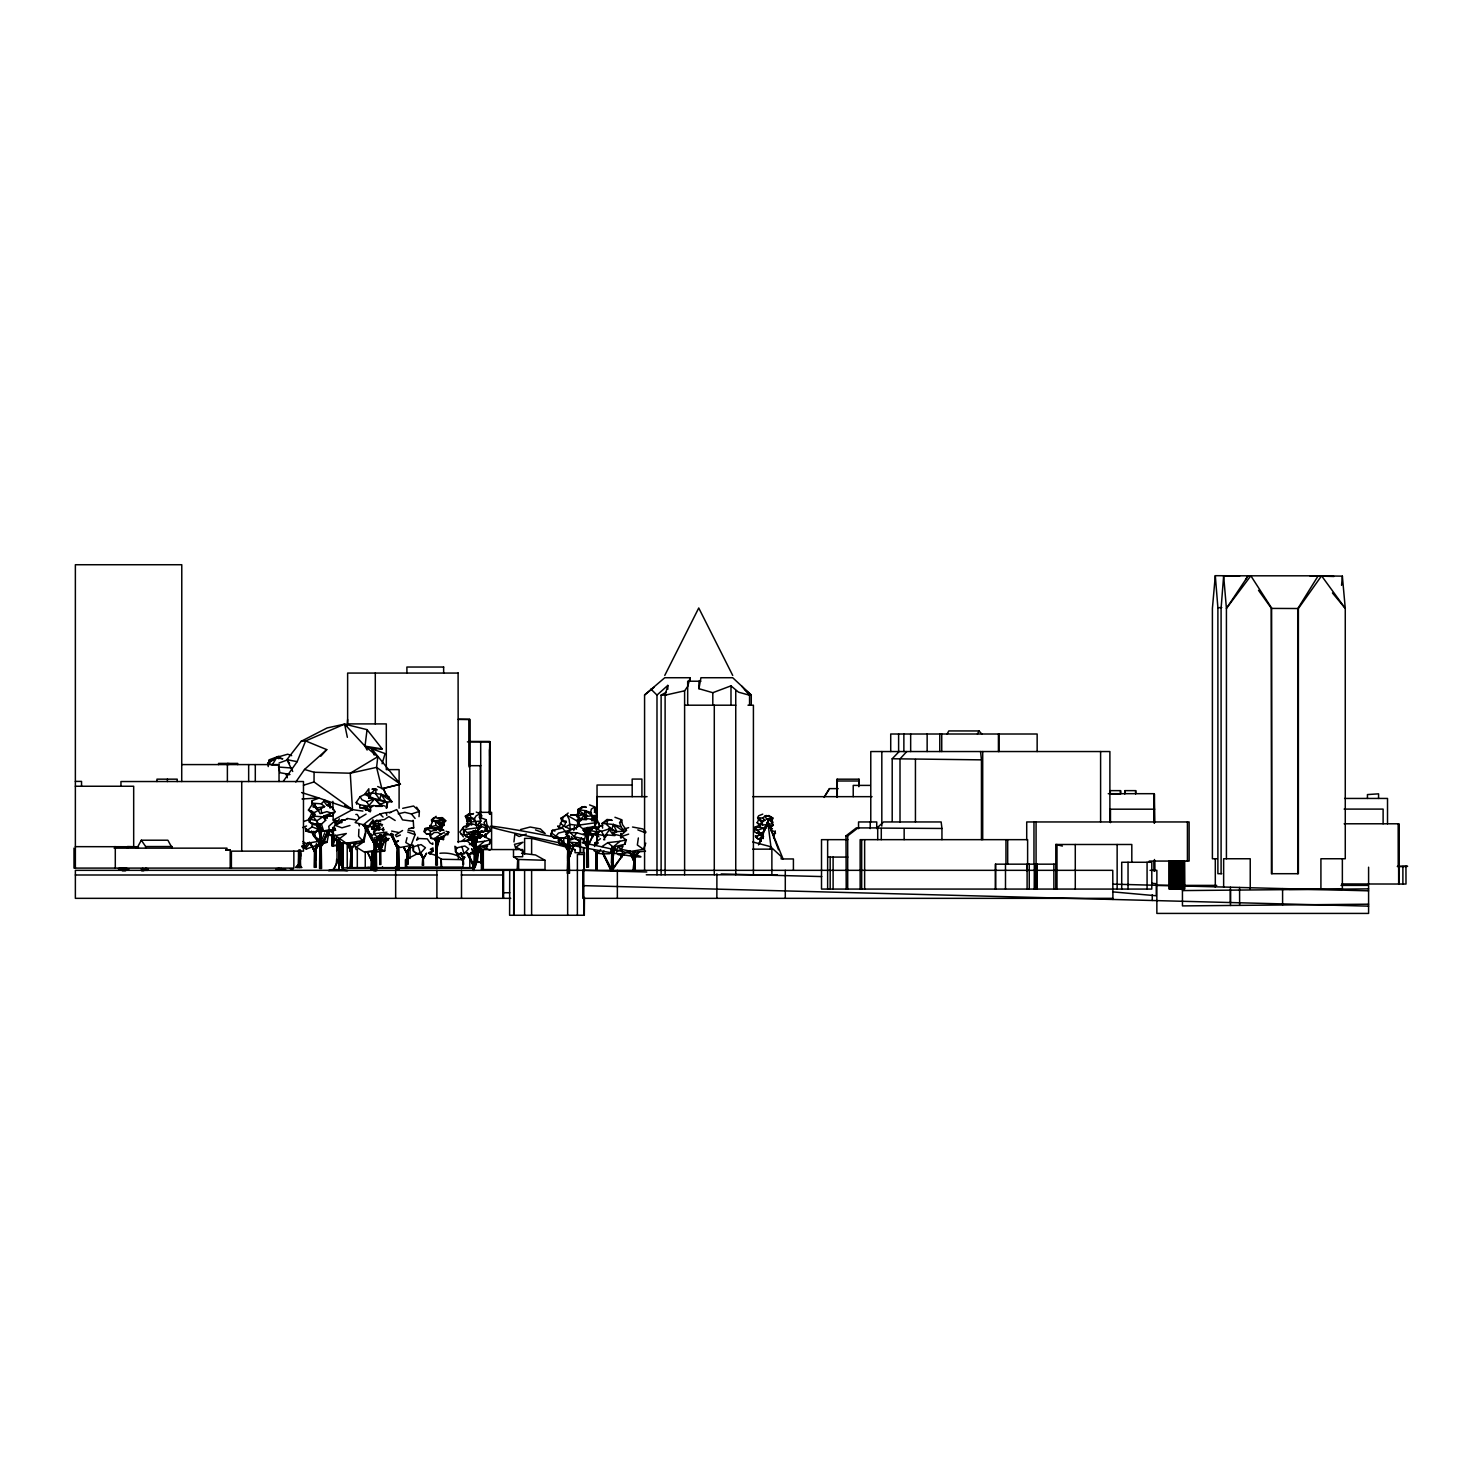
<?xml version="1.0" encoding="UTF-8"?>
<svg xmlns="http://www.w3.org/2000/svg" width="1480" height="1480" viewBox="0 0 1480 1480"><rect width="100%" height="100%" fill="white"/><g stroke="black" fill="none" stroke-linecap="round" stroke-linejoin="round"><path stroke-width="1.5" d="M1124.8 793.632L1124.8 790.635L1135.659 790.635L1135.659 793.798M1135.641 793.632L1135.659 790.635M298.849 850.723L298.775 857.641L300.014 857.66L300.033 851.296M482.221 836.274L482.221 835.035L473.156 834.184L472.305 836.145L473.711 838.068L479.039 835.331L480.408 837.125L479.983 838.18L476.615 837.846L472.305 836.145L474.266 832.63L476.838 831.963L482.221 836.274L479.983 838.18M362.878 811.077L352.499 809.634L314.038 781.958L314.075 772.264L304.529 769.471L295.815 781.995M314.759 867.317L315.739 848.447L316.257 867.317L314.149 867.317L314.482 851.611L316.128 848.503M371.832 851.981L370.721 870.24M391.645 833.425L397.787 846.726L397.565 870.332M434.972 838.42L436.489 842.86L436.563 850.667L437.007 842.749L435.083 838.309L436.341 839.937L444.037 836.311L443.242 839.845L441.539 838.106M436.36 864.986L436.452 839.29M634.125 855.57L634.125 851.981M339.29 864.505L339.438 840.418M406.834 864.376L407.574 850.963L407.944 864.376L406.5 864.376L407.796 849.871M474.562 865.8L474.784 836.866M568.116 860.417L568.283 835.645L567.247 873.219L569.541 873.219L568.709 835.645M298.96 850.334L298.553 864.468L295.593 867.502L301.939 867.502M300.532 851.148C302.124 859.288 297.369 859.806 299.145 851.315M300.07 859.085L300.144 850.815L299.127 864.487L300.903 867.502M319.865 868.427L320.328 828.338M476.541 860.953L476.69 846.615M611.962 871.202L612.128 852.758M612.147 850.704L612.184 846.615M380.749 850.463L380.49 834.591L380.915 864.45L379.731 864.45L379.879 856.421M586.931 867.188L587.412 827.505L586.857 867.188L588.485 867.188L587.912 827.505L588.245 847.966M757.612 817.645L758.87 820.29L761.423 821.123L762.348 825.119L762.385 821.881L764.994 820.124L762.644 818.088L757.612 817.645L758.685 815.758L762.755 814.13M379.731 864.45L380.175 834.591L379.824 856.421M422.929 857.16L422.263 865.245L423.613 865.245L423.243 857.641L420.968 852.961M380.453 838.605L380.971 834.516M383.246 830.761L383.283 827.838M470.954 823.565L470.252 820.327L470.954 823.565L479.335 825.84L477.948 831.168M298.516 850.316L298.442 864.561L296.463 867.058L297.776 867.502M300.44 850.205L300.532 867.114L296.463 867.058M371.388 860.916L367.503 852.332M629.814 852.332L633.699 860.916L630.295 852.055M1026.991 870.962L1027.102 864.172L1027.102 889.073M320.143 828.412L319.532 868.427L321.586 868.427L320.957 828.412M373.756 833.869L376.697 836.404L385.429 834.794L385.466 832.204L373.756 833.869L371.795 836.182L371.85 840.067L374.089 840.418L379.99 840.307L382.45 835.867L388.981 834.424M594.683 826.432L594.738 822.862L596.625 822.64L594.683 826.432L582.676 828.634L578.643 825.155L575.923 828.319M1120.545 790.635L1120.489 793.909L1110.277 793.909L1110.352 790.635L1120.545 790.635L1120.601 793.909M474.58 836.866L474.081 865.8L475.82 865.8L475.321 836.866L475.339 865.8M476.19 860.953L476.394 850.704M611.536 869.167L611.721 851.407M299.089 850.463L298.904 859.399L299.312 850.334M339.197 840.418L338.772 864.505L340.308 864.505L339.956 844.414M436.156 839.29L435.694 864.986L437.377 864.986L436.914 839.29M349.928 867.484L351.463 848.262L352.259 867.484M356.144 849.594L354.534 844.34L363.026 842.231L356.199 847.06L364.321 852.091L381.193 849.335L384.763 850.889L386.317 837.292M475.154 842.065L476.264 837.643L475.154 842.176L471.898 831.945L472.361 833.481M516.076 849.594L514.485 844.34L522.958 842.231L516.132 847.06L524.271 852.091M422.67 865.245L422.67 857.179M268.213 766.566L268.305 762.959L276.742 757.501L282.588 758.778L276.742 757.501L272.264 764.864L267.584 763.255L277.149 757.242L287.693 754.208L291.671 755.651M309.468 842.12L314.722 852.129L310.837 843.471M396.566 870.332L397.177 848.022L390.887 833.813L398.582 848.022L398.897 870.332L398.564 848.022L390.887 833.813M118.678 868.649L123.562 868.038L122.451 868.649M396.437 870.332L397.787 846.726L391.368 833.425M464.757 857.272L463.518 859.214L464.387 856.994M120.842 869.001L123.931 868.501L121.304 869.001M347.911 870.61L328.523 870.61L333.666 869.223L337.052 863.099L336.922 841.658M475.765 848.355L476.93 861.101L479.502 847.855M633.015 870.24L634.568 857.124L635.327 870.24M436.563 850.667L436.73 842.693L435.213 838.309M436.138 850.538L436.711 846.56M462.833 864.32L463.092 857.124L463.684 864.32M358.918 829.281L358.604 836.255L363.839 842.101L359.27 842.62M571.336 836.57L572.834 838.531L553.964 837.976L550.875 834.812L552.373 830.336L562.733 828.097L569.337 837.365M413.642 846.653L413.401 851.111L417.508 854.274L420.394 853.276L425.445 847.726L421.042 844.581L413.642 846.653L412.735 844.877L413.401 851.111L417.508 854.274M594.609 846.468L594.793 843.138L600.473 838.66M476.283 812.095L480.075 813.778L479.335 817.108L480.76 821.048L471.214 821.937L466.737 819.532L466.903 816.312L473.545 813.501M594.368 812.372L595.589 809.153L594.701 806.859L589.558 804.898M485.699 834.054L485.496 837.458L485.607 833.924M621.212 834.054L621.008 837.458L621.101 833.924M376.512 852.166L371.961 858.844L372.257 851.962M337.865 841.269L339.586 843.637L339.531 851.055L339.124 843.748L337.551 841.38L339.364 843.6L339.493 847.226L340.548 847.245L340.678 842.916M336.423 863.599L333.666 869.223L338.754 869.685L341.011 851.333L340.308 842.213M419.007 816.646L419.377 811.41L416.639 807.192M466.737 823.713L472.028 824.712L468.901 824.231L468.772 825.822L465.904 827.524M859.121 785.51L858.992 779.183L837.144 779.183L837.014 788.618M858.992 779.183L858.844 786.713M336.33 863.432L336.644 859.418M340.548 847.245L339.382 846.912L339.716 842.564M1320.918 889.351L1320.918 858.752L1345.264 858.752L1345.264 608.41L1321.566 575.812L1223.645 575.812L1221.092 608.336L1221.092 873.7M321.419 831.52L320.476 837.736L317.201 825.859M318.293 798.404L312.243 800.606L312.354 803.196L321.234 803.807L324.768 800.255L330.429 803.899L330.096 808.099L329.892 803.714L324.675 800.588M485.144 837.292L485.44 833.924L485.033 837.125M620.657 837.292L620.934 833.924L620.527 837.125M408.166 849.853L407.592 864.376M1341.564 585.34L1342.36 576.146L1318.18 575.812L1297.738 608.706L1297.738 873.7M338.606 847.466L337.551 846.893L338.143 840.363L339.549 844.414M1236.688 575.739L1239.833 575.812L1215.302 575.683L1212.398 608.41L1212.398 858.752L1216.801 858.752M312.243 800.606L311.855 804.935L308.432 810.078L313.464 814.888L315.129 814.721L309.246 818.348L310.3 822.602L313.668 823.38M316.368 846.875L315.536 860.583M469.401 844.618L472.342 842.638L477.615 847.004L489.473 844.229L489.917 839.493L480.482 834.702M601.953 846.597L607.855 842.638L613.109 847.004L624.967 844.229L625.411 839.493L620.768 835.645L626.502 830.28L622.433 824.563L621.637 819.735L614.94 817.274M767.306 825.97L767.769 821.437L783.068 858.955M316.572 843.489L314.889 849.243M635.16 857.216L634.384 870.24M352.074 848.373L351.204 867.484M371.961 858.844L372.017 851.87M513.949 841.935L514.818 834.221L519.11 836.496L526.325 834.128M301.125 741.332L305.639 740.943L344.6 724.109L367.059 729.659L365.005 746.179L377.807 756.687L376.586 767.362L381.858 788.692L400.414 784.197L371.647 748.695L365.005 746.179L344.6 724.109L327.099 727.957L301.125 741.332L286.88 759.684L292.726 771.45M351.463 848.262L350.945 862.914M373.034 870.24L372.516 857.16L371.665 870.24M634.92 857.179L633.958 870.24M474.951 833.499L475.339 830.298M475.247 833.573L475.616 830.391M475.339 833.499L475.727 830.298M333.87 841.251L333.278 845.727L333.24 834.387L333.037 845.727L338.901 844.414M387.057 806.489L387.557 802.808M761.146 838.216L760.812 840.566L761.164 838.254M567.765 843.878L570.448 842.305L576.534 842.693L579.92 845.487L574.074 844.969L569.467 846.32L567.765 843.878L568.191 840.899L574.666 838.383L580.216 841.213L579.068 846.19M638.361 837.957L637.344 845.006L643.486 849.335L645.779 843.138M386.558 808.135L387.371 802.697L386.521 808.135M439.486 839.197L436.841 848.817M332.131 834.646L332.186 845.727L333.574 836.829M380.73 840.566L380.434 844.599L378.806 838.42M381.174 840.566L380.434 844.599L378.547 837.199M588.226 834.369C586.654 848.651 589.336 831.131 583.453 829.873M585.229 829.725L587.819 839.9L588.837 834.369M333.777 839.123L332.723 845.727L332.667 834.387M379.139 838.309L380.212 844.599L380.841 840.437M587.819 839.9L588.393 834.184M585.081 818.218L586.913 816.312L579.254 810.67L582.473 806.693L586.099 807.377L582.473 806.693L577.755 809.634L585.266 810.652L592.574 816.183L590.76 812.483L591.279 809.209L594.701 806.859L594.535 810.707L597.069 815.277L592.981 819.568L585.081 818.218L583.231 814.444L586.913 816.312L597.069 815.277L593.332 817.534L592.981 819.568L596.625 822.64M403.855 848.022L406.871 853.572L404.225 847.799M386.262 807.951L387.187 802.586M477.374 837.347L474.58 847.966M474.673 850.001L471.843 836.366L472.49 838.605C469.789 841.954 478.04 856.217 473.471 845.654M574.388 826.247L573.796 830.595M351.167 849.983L355.422 843.36M439.375 839.105L436.193 848.817M477.504 837.458L475.043 848.114M749.565 705.202L749.565 695.23L738.538 692.178L730.99 685.851L712.805 692.696L698.949 688.718L700.928 677.729L732.711 677.729L751.266 695.027L751.266 705.202M588.207 827.783L587.505 831.594L586.802 827.968M377.678 786.546L383.875 789.192L384.745 792.355L391.904 801.79L385.947 801.975L379.75 799.477L368.964 798.201L368.835 788.766L364.617 794.446L360.158 796.647L356.236 802.456L356.736 804.251M324.749 843.101L327.025 842.342L328.8 833.296M333.592 841.213L332.704 845.727L333.759 841.436M350.927 849.594L354.978 843.063M583.157 834.073L587.394 833.055M406.871 853.572L406.963 852.517M363.839 842.101L365.764 832.889M665.112 874.791L665.112 695.193L667.795 685.407L656.99 695.101L656.99 874.791M332.131 845.727L333.592 839.068M573.926 845.265L568.579 859.01L573.833 845.395M276.889 869.001L282.846 869.001L275.798 869.001M315.61 831.446L314.463 836.588L321.456 840.807L327.025 842.342M313.057 834.498L313.797 831.298L312.891 834.443M320.993 830.058L320.642 837.736L321.715 830.058M321.308 829.855C319.292 853.331 322.548 828.115 317.96 825.859M475.691 824.601L480.741 827.376L464.072 829.559L463.444 832.278L465.867 836.903L475.82 837.18M478.003 847.318C476.005 874.273 474.932 863.895 478.651 847.855M612.572 846.615L612.627 850.704L613.497 847.318M407.019 837.68L405.835 842.546L410.959 845.543L415.085 834.628L413.993 831.409L407.888 830.095M471.51 832.112L474.747 842.268L475.894 837.347M477.837 847.226L476.597 850.778L477.466 847.115L484.478 841.288L490.861 839.771L489.473 844.229M612.258 850.704L612.961 847.115L619.99 841.288L626.373 839.771L624.967 844.229M612.498 850.704L613.349 847.226M423.169 859.473L426.629 853.128L422.947 858.955M383.857 835.238L384.338 833.296M314.722 852.129L314.851 850.63M268.269 763.939L269.341 759.758L278.869 756.206M335.109 811.632L331.964 815.998L324.268 815.887L317.016 820.679L310.578 819.384L309.32 822.029L313.094 824.12L321.438 824.12L325.656 820.309L324.268 815.887L335.109 811.632L331.613 806.804L326.636 804.972L323.787 801.161M560.18 827.431L557.701 825.97L558.848 827.69L561.142 827.912L564.601 825.452L566.192 821.234L562.881 820.623L562.715 817.7L568.191 813.001M389.148 796.795L381.118 794.316L379.75 799.477L375.994 794.335L375.698 788.951L371.961 789.173L375.513 789.654M327.006 818.107L327.913 814.87L326.969 817.977M431.55 826.876L429.829 825.489L431.92 826.543L431.993 828.301L437.581 828.707L440.115 831.02L441.965 827.727L430.717 831.52L429.607 834.165L430.828 838.309L441.132 839.16L448.792 832.13L446.072 831.279M620.841 822.602L621.637 819.735L619.51 822.677L621.156 826.765L623.783 831.39L626.502 830.28M644.577 870.185L644.577 694.971L664.76 677.729L690.106 677.729L687.682 686.461L684.611 690.809L684.611 874.791M327.764 816.294L328.171 814.907L325.637 817.626M603.933 837.18L610.389 828.596L601.343 831.353L597.976 829.522L599.289 826.635L602.878 825.285M382.099 763.754L385.096 753.579L371.647 748.695L374.236 755.041M336.608 850.649L338.365 844.803M470.769 817.053L469.789 820.346L465.349 816.165L469.253 813.63L472.694 814.222L469.253 813.63L465.756 817.053L474.433 818.625L475.616 821.807L470.769 817.053L471.214 821.937M327.432 832.981L326.229 836.663L328.375 832.87M430.125 826.728L432.419 821.974L431.476 820.049L436.175 816.294M479.058 847.541L477.078 853.942L476.93 861.101L476.375 850.279M614.552 847.541C609.205 875.438 612.923 858.733 611.24 848.743M609.298 827.857L608.89 829.152L610.223 829.485M614.145 847.855C611.259 863.654 610.944 868.353 615.014 847.855M299.367 867.502L299.7 850.352M762.385 821.881L759.61 824.527L757.168 822.677L759.037 818.921M339.235 849.354L342.49 842.952M477.152 854.404L479.113 848.188M612.665 854.404L614.607 848.188M336.793 840.178L333.814 839.493L333.536 833.129L328.819 830.391L327.894 833.37L331.964 835.608M375.846 830.706L371.85 828.948L372.239 827.709M339.808 849.354L342.398 843.027M371.85 840.067L370.037 836.108L370.721 833.98M437.581 828.707L432.715 828.449L431.92 826.543L435.971 825.489L440.207 827.764L441.077 825.082L433.733 820.864L433.418 818.2L435.546 817.571L445.757 820.79L443.242 823.768L444.167 825.211L442.076 826.691L441.04 823.75L438.709 823.361L440.744 828.745L443.871 830.298L431.993 828.301M326.988 832.759L320.383 847.652L324.194 842.379L327.321 832.778M334.739 828.782L333.24 828.634L335.257 824.175L334.591 822.362L336.293 820.641L341.954 821.64M602.619 828.097L602.082 823.417L613.368 824.471L623.783 831.39L616.827 831.575L611.795 829.263L613.368 824.471L621.156 826.765M438.69 838.161L436.286 843.471L439.135 838.457M382.562 824.656L378.584 823.324L377.659 826.099L379.768 827.45L378.436 828.818L377.086 826.099L378.584 825.711L373.441 832.167L374.903 832.223M437.988 839.327L438.95 838.309L436.507 843.563L435.083 839.327L436.286 843.655L435.361 839.179M550.875 834.812L552.373 830.336L554.963 831.038M558.848 827.69L561.808 821.012L560.883 818.292L566.377 814.814M590.76 812.483L585.266 810.652L583.99 814.463L578.365 813.538L577.755 809.634L584.73 806.545L586.191 807.359M397.787 846.726L397.177 848.022M568.764 851.537L570.744 845.635M380.064 849.409L384.689 840.363L380.601 849.409M587.301 846.505L593.665 834.073L587.893 846.671M327.117 832.963L320.383 847.652M567.932 858.826L573.666 845.265L568.801 858.826M437.581 839.641L438.321 837.514M456.894 847.837L455.526 851.796L457.172 854.145L460.058 854.608L464.017 853.72L468.716 848.798L464.887 846.005L456.894 847.837L454.897 846.283L455.526 851.796L460.058 854.608M593.998 850.667L598.031 853.312L602.934 853.904L603.97 850.945M348.244 843.415L350.668 852.036L348.466 843.785M774.466 833.407L773.615 837.828L775.298 830.928M384.264 841.066L381.193 849.335L375.05 845.006M448.792 832.13L447.774 834.85L444.832 833.924M759.314 843.674L767.769 821.437L778.517 849.742M633.699 860.916L633.829 859.399M758.463 844.913L767.769 821.437L771.154 848.651M321.234 803.807L324.638 806.582L314.389 812.613L312.483 817.09L309.154 818.903L309.32 822.029M300.014 864.394L300.532 867.114L299.996 859.38M565.046 844.155L567.635 850.427L569.689 846.69M283.272 781.348L297.166 761.645L305.639 740.943L326.766 749.62L320.79 756.206M324.786 832.759L321.456 840.807L305.99 843.508L302.864 841.547M567.746 850.334L569.301 846.615C565.416 852.702 569.689 876.882 568.338 850.26L565.379 844.007M321.419 830.373L321.974 829.041M408.073 849.983L407.296 852.147L410.127 847.929M439.042 837.921L436.6 842.786L438.931 837.902L437.839 840.159M416.583 840.196L417.841 837.199M591.908 829.577L593.295 826.71L592.111 829.318M462.482 829.522L463.795 826.635L467.365 825.285M308.784 819.791L312.41 811.854M664.76 675.435L698.745 607.984L732.711 675.435M436.6 842.786L438.062 840.252M473.193 830.558L474.525 832.075L473.082 831.816L483.886 831.816L487.382 828.171L486.106 825.655L480.519 823.898L481.222 826.432L478.077 830.65L467.014 832.555L464.072 829.559M409.793 847.688L407.167 851.611L407.907 849.742M375.217 830.724L375.846 829.392L379.62 829.799L371.85 828.948M584.082 815.351L580.53 819.587L586.709 819.532L581.529 818.976L580.659 820.827L576.534 814.685L579.42 812.372L576.553 816.664M320.05 847.466L323.99 842.157M407.296 852.147L407.759 850.982M436.637 842.712L437.895 840.104M388.815 838.513L386.114 841.14L379.731 839.438L381.581 836.477L384.282 835.904L388 839.53L388.815 838.513L382.229 841.066L379.731 839.438L384.282 835.904M591.501 829.318L592.832 826.562M599.363 831.52L595.626 835.146L586.857 832.796L589.391 828.726L593.11 827.949L586.857 832.796L590.298 835.035L599.363 831.52L595.626 835.146M623.58 853.96L612.794 869.593M385.429 834.794L386.835 832.038M460.779 853.442L463.37 857.864M315.351 849.538L315.98 848.466M319.68 843.582L315.314 850.094L318.256 844.932M371.036 824.231L372.738 820.919M622.636 855.292L612.054 869.389M335.035 828.153L332.371 833.203L337.07 842.101L346.45 843.711L356.995 842.879M638.805 852.166L634.273 858.844L638.324 851.87M947.126 734.006L948.773 730.935L979.057 730.954L981.795 734.006M977.429 734.006L979.057 730.954M436.841 842.897L435.102 838.42M591.704 829.059L593.036 826.562M318.552 845.135L315.314 850.094M464.387 841.269L468.106 839.697L469.475 837.218M612.646 832.093L614.903 835.608L606.966 834.923L603.6 839.697L604.839 839.789M587.209 833.999L590.576 827.894L596.274 827.764L599.585 825.914L597.568 820.641L593.591 818.607L595.182 821.529L599.141 823.139L599.585 825.914M318.478 845.099L315.129 849.354M485.773 849.354L487.568 846.135L482.48 847.115L489.991 850.205M616.438 851.5L621.285 849.354L623.08 846.135L617.974 847.115L616.346 849.871M326.081 836.515L327.968 832.648M476.449 849.89L474.21 853.72L467.44 853.904M613.072 847.985L609.705 853.72L602.934 853.904M376.031 851.87L371.776 858.086L372.091 852.073M481.648 848.503L479.316 852.221L482.499 853.627M758.223 839.03L756.668 838.032L757.686 836.33L755.429 836.052L758.223 839.03L761.849 838.735M763.088 835.867L762.015 832.963L759.185 832.815L755.115 827.08L762.034 827.616L764.938 830.169L762.015 832.963L756.576 832.963L753.912 831.427L755.115 827.08L759.148 825.415M824.138 797.424L829.559 788.618L838.18 788.618M824.785 796.074L829.41 788.618M474.433 818.625L476.19 815.795L480.075 813.778L481.87 815.758L480.075 818.533M338.439 820.29L339.364 818.847M370.037 836.108L371.276 834.165M553.964 837.976L563.621 838.327L567.746 835.46L566.155 834.424L570.263 829.152L573.5 828.985L579.901 825.581L577.552 819.346L580.993 819.346L577.995 823.546L579.901 825.581L570.152 824.434L565.452 826.913L560.291 823.361M579.568 840.918L581.455 837.995M468.143 855.662L470.733 859.751L468.587 855.422M603.637 855.662L606.245 859.751L604.081 855.422M464.628 857.142L463.518 859.214M172.217 848.151L167.888 840.215L141.322 840.215L136.993 848.151M310.578 819.384L314.833 813.797M598.031 853.312L600.621 849.538M574.018 836.7L576.738 832.778L585.543 835.293L584.655 839.141L574.018 836.7L568.598 830.576L558.46 833.074L555.962 836.145L557.146 838.198M375.735 806.36L382.136 806.323L374.699 798.756L366.837 808.024L359.769 807.692L359.714 804.75L356.236 802.456M464.517 857.124L463.462 858.382M1321.566 575.812L1298.386 608.521L1298.386 873.7L1271.431 873.7L1271.431 608.41L1258.518 590.298M482.221 835.035L480.408 837.125L474.174 837.532L473.156 834.184L474.266 832.63M610.241 827.524L609.02 829.244L612.554 833.943L619.399 835.442M366.078 814.111L359.474 818.052L355.126 822.584L368.502 826.062L371.961 821.271L373.904 821.418M479.446 817.274L486.143 819.735L483.997 822.677L485.662 826.765M1245.55 579.42L1248.195 575.812L1226.42 608.41L1226.42 858.752M480.001 833.37L481.832 830.872L480.057 833.148M463.795 826.635L459.836 832.019L463.388 836.866M596.662 830.225L599.289 826.635M466.681 820.512L468.92 824.749L471.325 821.511M463.203 858.067L461.075 853.312L463.351 857.605M557.72 836.848L566.711 845.246L568.764 851.296L566.063 845.635L557.091 836.977L566.396 845.45L568.394 851.407L570.077 845.246L559.662 844.007L558.163 840.344M307.785 842.99L305.49 846.024L303.16 843.397M377.418 839.734L375.05 842.768L378.011 840.011M479.649 833.148L481.5 830.779M377.604 839.734L374.607 842.546L377.03 839.456M125.929 869.001L128.742 869.001L124.653 869.001M315.776 831.982L318.219 828.911L316.572 825.193L312.058 824.323L312.132 826.876L307.674 829.929L305.528 828.338L305.953 831.038L310.411 832.408L315.776 831.982L319.458 829.78L316.572 825.193M772.116 823.38L773.078 822.177L766.696 818.958L764.901 816.146L766.307 815.499L772.838 818.033L772.042 821.234L772.024 818.163L766.696 818.958L768.527 820.568L772.024 818.163M298.886 867.502L300.588 866.966M336.644 840.807L346.339 833.518L335.461 835.608L346.357 843.285L363.081 840.548L365.486 832.371L365.116 824.915M301.864 846.634L306.046 847.744L310.356 842.657M479.724 832.926L481.555 830.761M620.768 853.923L621.674 857.475L620.934 853.942M756.058 837.218L760.627 833.111L763.514 833.758M280.146 869.001L281.163 868.316M906.759 751.544L900.007 758.907L900.007 821.955M380.508 851L376.197 839.623L380.508 851L376.013 839.734L378.936 848.558M583.176 838.735C596.533 869.297 576.83 822.159 585.765 845.358M892.2 821.178L892.2 758.759L899.155 751.544M318.293 824.249L322.307 831.131L329.3 829.836L331.779 831.168M595.866 845.246L598.383 842.823M431.476 820.049L433.418 818.2M483.886 835.442L485.274 835.645L490.99 830.28L486.938 824.563L486.143 819.735M620.897 838.106L621.822 837.255M654.141 687.257L644.577 694.971M304.529 769.471L326.766 749.62M771.894 818.884L772.838 818.033L768.971 815.61L765.845 816.183L768.971 815.61M349.706 843.174L351.056 849.409L350.131 843.156M634.273 858.844L638.601 851.999L634.106 858.474M350.686 849.113L349.928 843.063M327.931 806.101L329.892 803.714M372.868 857.216L371.906 857.956M335.257 835.016L332.926 837.051L334.036 839.327L337.255 840.215M471.565 835.59L472.953 836.607L471.713 835.09M476.615 848.336L476.468 852.887L476.246 850.686M611.962 852.887L612.332 861.101L611.851 848.836M762.644 818.088L764.901 816.146M359.769 807.692L366.541 807.562L366.892 809.653L370.796 810.837L370.407 808.062L373.312 805.582L382.136 806.323M386.114 841.14L388 839.53M444.389 832.241L436.434 837.144L440.763 838.79L443.611 836.422M470.196 838.513L472.361 841.213L472.028 836.366L475.284 849.853M362.878 825.433C370.592 818.181 379.75 812.002 390.85 812.446M377.03 837.421L379.49 839.623L377.104 837.588M583.139 830.021L586.302 832.778M583.25 830.262L586.173 833.332L585.692 829.577M462.13 840.899L464.979 838.66M602.082 823.417L607.244 819.346L607.891 820.346M846.209 889.073L845.987 835.867L856.31 827.912L877.714 827.912L877.714 839.66M845.987 835.867L847.707 835.849L857.993 827.912M319.384 824.341L320.79 828.338L319.828 824.138L321.012 844.525M439.875 853.294C448.366 852.184 466.644 854.885 462.722 867.225L405.409 867.225L405.409 859.825L418.063 853.368M141.433 870.332L147.797 870.332M380.101 844.507L379.805 840.437M417.416 839.678L419.043 838.513L427.276 838.883L430.125 842.952L432.826 844.377L432.733 842.897M324.268 815.887L327.746 815.684L331.409 813.13L326.95 811.632L320.032 813.63L317.108 807.951L312.891 806.804L313.779 806.174L312.354 803.196M441.651 820.105L433.733 820.864L438.321 822.399L441.651 820.105L443.242 823.768M603.377 823.213L608.761 819.513L612.184 820.383L608.04 819.716L606.541 824.49L611.795 829.263M377.345 843.711L375.532 841.436M122.507 868.371L120.953 868.483M463.074 857.568L461.075 853.312L463.314 857.401M770.525 827.024L773.337 825.23L770.303 820.29M366.393 828.375L370.222 825.951M764.994 820.124L761.423 821.123M566.155 834.424L569.208 832.537L576.738 832.778M375.846 829.392L372.22 826.265M580.53 819.587L581.529 818.976M473.156 834.184L476.838 831.963M377.807 756.687L350.261 773.207L314.075 772.264M568.579 836.255L568.32 842.471L568.227 836.255M568.894 836.385L568.468 842.471L567.71 836.255M661.116 874.791L661.116 695.119L666.13 692.252M393.384 834.387L391.146 835.663L385.577 832.889M477.06 833.943L481.333 831.575L490.99 830.28L487.235 831.686M612.554 833.943L616.827 831.575L613.368 824.471M333.093 813.852L333.185 820.105L352.499 809.634L350.261 773.207L376.586 767.362L400.414 784.197L383.228 788.507M470.677 852.998L473.267 851.611L471.732 848.965L473.267 851.611L469.604 854.367L466.237 853.35M435.546 828.523L438.746 826.821M277.352 869.001L278.555 868.371M363.303 824.785L375.365 845.727L367.243 827.875M374.57 845.95L375.791 845.505M378.177 820.346L379.25 820.938L376.531 820.438L373.108 822.584L377.659 826.099L373.571 825.433L373.108 822.584L376.623 821.123M377.049 843.896L375.661 841.343M440.115 831.02L441.447 830.336M472.009 841.436L470.492 838.365M624.745 853.423L629.87 850.612L629.943 853.627L629.685 851.037L621.285 849.354L617.974 847.115M122.71 869.001L124.024 868.371M610.389 828.596L609.02 829.244L616.827 831.575M389.481 812.742L396.696 809.615L402.523 819.883L413.309 821.271L413.697 827.838L410.959 828.375M762.348 825.119L772.523 823.824M400.396 835.016L396.529 836.663L395.327 835.072L402.56 830.521M440.763 837.588L444.352 836.108M379.675 804.528L385.947 801.975L381.118 794.316L371.591 792.947L364.617 794.446L374.699 798.756L379.675 804.528L385.115 806.156M440.707 837.365L444.259 835.941L440.633 837.365M142.894 868.316L141.21 869.001L142.672 869.001M302.642 827.542L306.545 825.988M429.126 852.462L433.104 850.889L432.974 847.91L430.31 849.224L433.104 850.889L430.144 854.016L428.627 852.85M378.973 825.285L377.049 826.043L378.584 826.247M606.337 859.584L603.748 855.514M569.467 846.32L570.559 845.894M334.591 822.362L335.627 821.974M324.638 806.582L317.108 807.951M379.731 839.438L381.211 838.883L381.581 836.477L383.006 840.603L387.964 840.252L387.224 838.753L381.988 837.773M586.857 832.796L588.91 832.038L591.038 834.776M360.158 796.647L361.934 799.755L366.726 801.735L374.699 798.756M279.036 763.014L288.36 759.573M303.844 821.474L308.876 819.643M302.457 847.522L306.545 848.928L318.829 844.47M457.172 854.145L461.612 853.146M477.319 860.953L476.338 848.836M612.332 860.824L612.017 852.313M374.976 845.727L368.705 832.204L363.47 824.785M339.309 844.488L337.995 840.566M467.014 821.77L470.677 820.512M464.239 841.473L467.643 840.344M520.609 829.503L530.173 827.024L540.422 828.93L545.213 833.555L535.501 829.891M622.969 829.503L628.649 827.616M560.883 818.292L562.715 817.7M621.471 836.496L628.667 834.128M363.1 808.691L366.541 807.562L370.315 810.67M476.949 839.734L476.93 837.329L477.004 839.771M568.598 830.576L573.5 828.985M398.194 813.797L404.799 812.317L411.459 813.963L419.377 811.41L413.586 806.008L402.708 808.321M347.153 819.032L341.307 820.901L335.757 825.581L341.954 827.838L349.983 825.489M457.801 841.658L467.292 840.955L472.453 845.82L470.844 844.525M770.137 826.229L773.337 825.23M440.207 827.764L441.706 827.302M303.493 785.233L314.038 781.958M573.186 848.299L572.482 845.228L573.019 848.355M373.349 827.32L378.584 825.711M383.968 842.49L383.616 840.418L384.079 842.416M578.07 816.146L583.471 814.481M592.666 836.959L592.185 834.202L592.814 836.903M567.839 861.231L568.949 861.231M1298.386 608.521L1271.431 608.41L1271.894 873.7M606.966 834.923L604.377 835.663L596.57 834.147L598.901 836.866M326.636 804.972L330.429 803.899M320.901 844.988L311.466 831.335L320.901 845.191L313.261 835.497L311.632 831.205L320.901 845.191M147.167 869.001L145.225 869.001L148.259 869.001M145.133 870.332L147.167 869.759M320.642 837.495L320.143 831.316L317.645 825.562M430.828 838.309L434.99 839.086M472.305 836.145L474.951 835.479M766.659 826.784L757.335 830.447L753.69 829.485M665.112 695.193L684.611 690.809M432.16 827.005L424.908 828.596L424.261 831.779L426.536 834.017L431.439 834.239M333.981 829.263L328.819 830.391L327.894 833.37L330.706 830.854L335.572 830.243L332.593 827.487L333.24 828.634M568.672 842.398L568.024 836.145M373.312 805.582L369.334 806.397L359.714 804.75M438.783 839.197L439.116 841.343L438.839 839.197M381.692 851.426L384.763 850.889M645.521 851.148L632.534 852.517M628.852 851.721L643.486 849.335M408.647 828.652L413.697 827.838M478.243 831.927L483.886 831.816M410.959 845.543L400.34 847.448L394.846 843.97L395.086 842.083L398.509 840.64L394.846 843.97L396.4 845.727M416.361 853.757L419.673 853.276M364.358 867.928L369.223 867.206M432.715 828.449L424.908 828.596L424.261 831.779L427.591 829.096L430.717 831.52M368.502 826.062L370.167 825.877M578.643 825.155L594.738 822.862M472.342 842.638L484.478 841.288M607.855 842.638L619.99 841.288M408.517 847.744L412.346 847.374M336.293 820.641L336.386 823.139L341.936 822.621M438.469 823.916L444.167 825.211L443.26 822.27M380.175 851.685L366.356 851.87M302.031 798.978L318.774 797.979L352.499 809.634M756.576 832.963L759.185 832.815M1221.795 873.7L1217.892 873.7L1217.892 607.744L1221.795 607.559M313.094 824.12L321.438 824.12L323.343 830.058M230.196 849.76L225.681 849.927L230.196 849.76L230.196 868.094M770.543 828.93L772.412 828.874L770.118 827.246M1402.892 866.466C1419.875 866.022 1384.207 866.651 1402.892 866.466L1402.892 884.041M355.848 814.463L357.18 814.444L359.474 818.052M145.706 868.501L147.056 868.483M1182.465 890.59L1368.593 888.87M1368.593 904.188L1182.465 905.908L1182.372 861.064M335.96 821.604L334.036 821.622L328.745 826.321L329.3 829.836M941.946 828.467L941.151 821.955L883.579 821.955L876.9 828.079L941.946 828.467L941.946 839.66M771.246 831.131L773.799 831.131L775.538 833.332M272.264 764.864L278.684 764.846M382.118 826.007L378.584 823.324L374.2 823.343L376.531 820.438L379.176 820.956M443.667 667.036L406.889 667.036L406.926 673.067M458.319 673.067L347.634 673.067L347.634 723.905L386.299 723.905L386.299 769.619L399.101 769.619L399.101 808.191M700.928 681.226L687.682 681.226L687.682 705.202M661.116 695.119L666.037 695.119M684.611 705.202L735.745 705.202M747.992 705.202L753.413 705.202L753.413 874.791M347.615 719.484L347.171 726.365M469.086 741.443L489.658 741.443L489.714 814.24M467.403 741.869L490.232 741.961L490.232 813.445M489.658 747.474L489.714 756.04M489.954 747.715L490.01 755.633M489.491 749.639L489.251 813.778M181.726 764.587L279.036 764.587L279.036 781.533M480.815 765.697L469.586 765.697L469.586 719.336M837.144 779.183L837.273 780.996L859.121 780.996M75.369 781.403L81.548 781.403L81.548 786.25M632.201 785.029L597.032 785.029L597.069 812.724M870.055 785.399L853.22 785.399L853.22 796.666M75.369 786.25L133.681 786.25L133.681 846.653M1108.243 793.687L1154.215 793.687L1154.215 823.139M1154.123 794.113L1154.64 822.64M596.829 796.666L647.074 796.666M752.765 796.666L872.035 796.666M1344.617 798.442L1387.519 798.442L1387.519 823.787M1344.155 809.098L1383.116 809.098L1383.116 823.787M1109.778 809.19L1154.64 809.19M479.261 812.335L491.601 812.335L491.601 849.187M597.346 817.108L595.996 817.108L595.996 821.715M1344.155 823.787L1398.859 823.787L1398.859 884.041M584.304 870.573L584.452 852.684L575.035 852.684L575.035 849.649L567.654 847.411L531.616 838.365L524.605 838.365L524.605 854.201M847.855 839.66L821.511 839.66L821.511 889.073L1151.792 889.073L1151.792 862.266L1121.711 862.266L1121.711 889.073M1055.795 889.073L1055.795 844.488L1131.812 844.488L1131.812 862.266M343.138 845.727L331.798 845.727L331.798 837.957M75.369 846.653L135.938 846.745L135.938 848.151M141.322 840.215L145.651 846.542L172.217 846.542M114.127 848.151L226.977 848.151L226.977 849.76M752.765 849.15L771.876 849.15L771.876 874.791M521.589 853.257L535.52 854.977L545.01 860.287L545.01 869.519L481.388 869.519L481.388 849.557L522.662 849.557L522.662 856.735L513.505 856.735L513.505 849.557M827.635 857.087L847.855 857.087M517.205 869.519L517.686 859.418L513.505 856.735M517.205 859.418L545.01 860.287M1055.795 864.172L995.356 864.172L995.356 889.073M474.988 867.613L347.226 867.613L347.226 842.879M341.639 867.928L473.915 867.928M118.289 868.649L126.928 868.316M119.751 869.001L124.098 869.001M290.339 868.816L293.299 868.816M280.923 869.204L283.827 869.204M282.31 869.445L285.64 869.445M1150.034 870.332L1156.861 870.332L1156.861 913.419L1368.593 913.419L1368.593 885.391L1340.991 885.391M122.34 870.813L125.597 870.813M141.581 870.721L143.819 870.721M646.316 874.791L777.315 874.791M75.369 874.995L436.896 874.995M461.261 874.995L502.756 874.995M1341.879 883.949L1406 884.041L1405.945 866.374M1156.861 885.391L1170.68 885.391M1179.542 885.391L1216.727 885.391M1172.493 889.073L1177.895 889.073M1289.006 889.351L1342.36 889.351L1342.36 858.752M503.589 892.736L509.786 892.736M510.766 898.341L75.369 898.341L75.369 870.332L1112.756 870.332L1112.923 899.47M1112.756 898.341L582.787 898.341L582.787 870.332M462.722 859.64L441.151 859.27L441.151 867.225M473.082 870.499L473.082 862.248L480.871 862.285M442.816 820.79L445.757 820.79L442.243 817.682L438.469 817.811L442.243 817.682L444.5 819.994L442.187 823.028L438.321 822.399M892.2 758.759L981.444 759.851L981.444 839.66M441.151 859.27L441.706 867.225M473.082 862.248L481.444 862.322M594.793 843.138L596.181 843.138M337.551 846.893L339.382 846.912M565.896 822.362L561.808 821.012M371.647 748.695L382.154 748.917L367.059 729.659M322.307 831.131L329.596 831.279M470.492 834.332L466.607 834.258L467.643 837.31M382.45 835.867L379.065 835.793L381.211 835.996M377.049 837.921L374.033 837.846L373.682 870.721L376.66 870.721L376.142 840.326M135.938 846.745L127.521 846.542L127.521 848.151M646.779 871.998L583.009 870.332L583.009 885.632L1368.593 906.149M721.167 873.94L821.752 876.567M1112.923 884.152L1368.593 890.831M1309.819 575.812L1333.998 576.479M426.536 834.017L429.607 834.165M596.274 827.764L589.299 827.764L590.576 827.894M329.966 835.479L332.76 835.608M442.113 825.1L444.167 825.211M468.106 839.697L469.327 839.789M311.725 818.755L309.246 818.348M278.443 767.047L291.486 767.99M327.746 815.684L331.964 815.998M384.19 829.818L378.436 828.818M439.079 838.994L443.686 839.364M618.178 854.682L624.116 855.163M466.903 816.312L465.349 816.165L466.737 819.532M1151.68 883.283L1156.269 883.69L1156.269 895.77L1112.664 891.866M335.572 830.243L334.295 828.449M382.154 748.917L365.005 746.179L367.114 750.046M347.226 818.459L355.755 819.938M333.185 820.105L337.551 820.882M363.784 825.507L372.516 827.043M372.276 857.124L372.072 870.24M572.279 849.15L575.035 849.649M632.515 827.024L642.783 828.93L645.965 832.019M589.965 830.521L597.162 831.871L598.179 833.924L591.352 834.405L589.391 828.726M565.823 847.948L570.133 848.743M297.166 761.645L286.88 759.684L289.543 763.31M461.057 834.147L464.979 834.905M391.645 831.057L398.379 832.445M375.032 799.441L385.947 801.975M1055.795 844.488L1062.399 846.061M428.96 853.423L434.325 854.83L441.632 859.27M752.765 841.972L770.433 846.634L781.163 856.439L781.163 858.955L793.41 858.955L793.41 870.277M559.829 843.785L564.639 845.099M277 868.483L278.832 869.001M311.873 811.077L308.432 810.078L314.389 812.613M625.411 839.493L626.373 839.771M489.917 839.493L490.861 839.771M119.473 868.149L121.12 868.649M479.335 825.84L485.44 827.82L486.439 830.206M121.12 867.891L122.822 868.427M301.587 792.54L318.774 797.979M347.19 870.61L338.754 869.685L339.493 847.226M278.647 868.224L280.368 868.76M122.599 868.224L124.302 868.76M758.926 834.979L763.569 836.477M124.45 868.224L126.096 868.76M312.132 826.876L319.458 829.78L314.315 832.278L305.953 831.038L305.528 828.338M297.832 866.818L299.238 867.298M407.721 832.075L415.085 834.628M637.843 829.891L645.613 832.833M125.115 868.316L126.799 869.001M302.605 847.263L306.545 848.928M383.264 830.668L383.45 827.894M590.909 819.402L595.182 821.529M616.42 852.924L621.193 855.015L623.099 854.219L621.285 849.354M301.92 845.857L306.046 847.744M565.452 826.913L570.263 829.152L569.171 819.402L566.97 815.166L577.626 821.345L577.755 825.415L577.552 819.346L577.626 821.345M366.837 808.024L366.892 809.653L370.351 811.299M575.221 828.523L576.497 829.115M377.086 826.099L379.768 827.45L378.584 823.324M374.607 842.546L375.698 843.008M145.503 868.371L146.705 869.001M344.637 805.49L350.538 808.598M469.068 833.629L471.843 835.331M377.271 789.895L375.698 788.951L371.591 792.947L368.964 798.201L367.983 793.151M468.846 833.943L473.23 836.366L472.805 834.923M395.16 820.494L388.907 816.572L384.356 819.606L379.675 820.179L380.712 821.77M366.892 809.653L370.315 811.873M441.151 834.516L437.932 832.426L434.306 832.445L430.31 835.701L431.494 838.143M484.811 829.096L488.289 831.39L486.532 828.319M552.207 833.536L555.962 836.145M381.118 794.316L391.904 801.79L385.892 794.409L383.875 789.192M570.448 842.305L574.074 844.969L580.216 841.213L574.666 838.383M441.077 825.082L438.709 823.361L441.965 827.727M764.901 826.932L766.492 828.208M557.331 836.977L560.809 839.9M744.495 689.31L751.266 695.027M277.149 757.242L278.869 758.74M336.386 823.139L337.736 824.323M307.674 829.929L310.411 832.408M583.564 830.095L586.524 833.055L586.043 831.26M377.326 837.476L379.49 839.623L378.88 837.088M377.252 837.31L379.324 839.419M463.148 857.864L460.798 853.387M379.786 813.908L383.079 817.053M475.117 867.336L467.329 852.535M422.781 857.623L419.71 852.832L423.003 857.438L423.206 865.245M610.241 867.632L602.712 852.721L611.536 870.629M474.729 867.632L467.218 852.721L474.543 867.632M656.99 695.101L650.867 689.051M757.168 822.677L760.332 826.21L759.61 824.527M741.739 686.147L749.565 695.23M474.137 867.946L466.959 852.721M1332.444 592.962L1345.264 608.41L1342.36 576.146M411.459 813.963L415.103 818.44M325.656 820.309L322.825 816.831L312.817 816.091L318.663 823.898M368.927 832.186L363.692 824.601M331.613 806.804L333.555 809.394M763.255 838.531L758.926 832.056M375.365 845.727L363.525 824.601M762.607 836.996L759.24 831.963M763.162 838.383L758.796 832.056M760.443 834.035L762.496 836.829M601.343 831.353L604.969 837.218M472.398 834.923L474.747 842.176M337.718 841.399L339.364 843.804L339.512 848.503M485.274 835.645L486.328 837.255M1271.894 608.465L1250.841 575.812L1226.42 608.41L1223.645 575.812M370.407 808.062L366.726 801.735M755.429 836.052L756.668 838.032M314.833 851.296L310.504 843.6L314.907 851.37M602.841 852.535L612.184 870.388M603.951 855.588L606.245 859.751M468.457 855.588L470.733 859.751M468.254 855.514L470.474 859.732M761.553 833.074L763.31 836.422M602.452 852.721L611.074 870.851M630.184 852.221L633.995 860.158M633.699 860.084L629.925 852.184M371.406 860.084L367.614 852.184M422.818 857.124L419.654 852.869L422.743 857.845L420.93 852.905M340.197 863.21L343.157 869.315L340.992 863.321M279.165 768.601L279.868 772.69L289.988 774.484L286.177 774.484L287.361 777.759M390.609 833.813L397.103 848.022M314.981 804.88L316.794 808.95M760.35 819.18L761.941 822.751L760.165 819.31M587.93 848.688L583.564 838.883L583.657 843.341M364.284 806.582L365.782 810.374M347.837 843.378L350.575 851.204M347.837 843.526L350.668 852.036M367.207 827.709L368.705 832.204M368.335 832.537L366.855 827.968L368.279 832.352M471.491 832.167L471.954 833.591M463.351 829.67L464.165 832.186M761.127 841.195L759.999 838.254M760.128 838.143L761.053 841.084M417.86 844.988L420.394 853.276M461.834 846.375L464.017 853.72M358.937 824.323L359.418 825.933M585.266 810.652L586.913 816.312M558.108 838.18L559.662 844.007M413.068 820.327L413.309 821.271M611.795 847.115L612.665 850.63M477.355 827.579L478.077 830.65M319.476 824.231L320.42 828.412M386.336 813.205L386.817 815.424M585.396 829.855L587.523 839.9M344.6 724.109L347.356 737.318M351.056 849.409L349.891 843.267M435.435 827.82L435.86 829.984M316.905 822.88L319.995 831.723L320.476 837.736M435.324 827.746L435.712 829.891M435.675 830.077L435.286 827.875L435.527 829.984M476.098 852.535L475.746 848.743M586.968 834.184L587.819 839.678M373.7 820.919L374.218 824.379M372.886 819.55L373.571 824.082M435.49 822.14L435.971 825.489M321.105 808.987L321.66 813.408M431.92 819.624L432.16 821.696M466.589 823.417L466.94 826.524M980.537 751.544L981.444 759.851M475.987 849.021L476.468 852.887L476.005 846.449M476.209 822.399L476.505 825.877L475.968 822.399M563.621 838.327L564.195 845.043M1215.302 575.683L1217.892 607.744M476.135 822.455L476.394 825.988M612.128 848.336L612.276 850.427M611.74 848.188L611.795 850.612M611.259 848.355L611.407 850.445M476.227 848.188L476.301 850.612M340.067 842.176L340.752 863.413M611.61 848.558L611.74 850.686M300.144 850.223L300.644 859.196M568.32 857.013L568.005 850.186L565.212 844.007L567.987 850.482L568.431 861.046M336.626 837.625L337.181 849.095L336.885 842.379M634.55 851.962L634.716 855.551M339.124 841.88L339.493 850.889L339.179 841.843M476.69 853.942L476.93 860.824M634.384 852.073L634.476 855.736M578.291 809.801L578.365 813.538M373.496 822.713L373.571 825.433M612.794 846.615L612.868 850.704M612.905 852.758L613.257 871.202M477.3 846.615L477.559 860.953M634.31 851.87L634.365 855.385M332.889 801.346L333.019 809.69M837.162 788.618L837.273 797.405L837.273 780.996M591.963 816.923L592 821.012M568.801 873.219L568.505 835.645M612.646 852.758L612.812 871.202M321.049 846.819L321.252 868.427M339.66 840.418L339.789 864.505M269.341 759.758L269.36 763.255M436.618 839.29L436.711 864.986M1124.8 790.635L1124.8 793.798M300.163 851.148L300.163 857.512M1398.582 823.787L1398.656 884.041M1398.341 823.787L1398.341 866.188M1378.564 798.442L1378.583 793.835L1367.446 794.575L1367.446 798.442M1368.593 867.206L1368.593 884.041M1282.586 888.592L1282.605 904.983M1250.23 889.351L1250.23 858.752L1223.645 858.752L1223.645 887.168M1239.574 887.463L1239.63 905.371M1230.472 890.146L1230.472 905.464M1230.417 887.223L1230.417 902.541M1215.302 858.752L1215.302 887.168M1187.423 821.955L1187.423 861.064M1184.629 861.064L1184.629 889.073L1182.039 889.073L1182.206 861.064M1184.296 861.064L1184.463 889.073M1183.87 861.064L1183.593 889.073M1183.075 861.064L1183.075 889.073M1182.798 861.064L1182.798 889.073M1181.244 861.064L1181.244 889.073L1178.691 889.073L1178.691 861.064M1180.911 861.064L1181.077 889.073M1180.504 861.064L1180.504 889.073M1179.727 861.064L1179.727 889.073M1179.024 861.064L1179.024 889.073M1177.895 861.064L1177.729 889.073M1177.137 861.064L1177.137 889.073M1176.341 861.064L1176.341 889.073M1175.638 861.064L1175.638 889.073M1175.305 861.064L1175.472 889.073M1174.324 861.064L1174.324 889.073M1173.529 861.064L1173.529 889.073M1172.826 861.064L1172.826 889.073M1172.493 861.064L1172.659 889.073M1171.697 861.064L1171.697 889.073L1169.108 889.073L1169.108 861.064M1171.531 861.064L1171.531 889.073M1170.939 861.064L1170.939 889.073M1170.144 861.064L1170.144 889.073M1169.866 861.064L1169.866 889.073M1169.459 861.064L1169.459 889.073M1154.64 860.657L1154.64 871.295M1154.493 794.113L1154.456 822.917M1154.456 859.51L1154.548 870.962M1154.215 860.657L1154.215 871.276M1152.273 894.753L1152.273 900.488M1149.257 862.266L1149.257 861.064L1189.125 861.064L1189.125 821.955L1026.713 821.955L1026.713 839.66M1147.074 862.266L1147.074 889.073M1128.038 862.266L1128.038 889.073M1117.141 844.488L1117.141 889.073M1110.463 809.19L1110.463 822.64M1109.889 821.955L1109.889 751.544L870.777 751.544L870.777 821.955M1100.602 751.544L1100.602 821.955M1075.276 844.488L1075.276 889.073M1056.998 844.488L1056.998 889.073M1053.871 864.172L1053.871 889.073M1037.147 751.544L1037.147 734.006L890.72 734.006L890.72 751.544M1037.166 864.172L1037.166 889.073M1036.925 864.172L1036.944 889.073M1036.352 864.172L1036.352 889.073M1036.074 821.955L1036.074 864.172M1035.649 864.172L1035.649 889.073M1035.02 864.172L1035.02 889.073M1034.742 864.172L1034.649 889.073M1034.335 864.172L1034.335 889.073M1033.965 821.955L1033.965 864.172M1029.248 864.172L1029.248 889.073M1027.62 864.172L1027.62 839.66L860.139 839.66L860.139 889.073M1007.695 839.66L1007.695 864.172M1005.956 839.66L1005.956 864.172M1005.494 864.172L1005.494 889.073M999.019 734.006L999.019 751.544M998.427 734.006L998.427 751.544M995.67 864.172L995.67 889.073M982.702 751.544L982.702 839.66M941.743 734.006L941.743 751.544M939.782 734.006L939.782 751.544M927.146 734.006L927.146 751.544M915.436 759.462L915.436 821.955M910.663 734.006L910.663 751.544M904.151 828.652L904.151 839.66M903.873 734.006L903.873 751.544M898.619 734.006L898.619 751.544M881.821 751.544L881.821 826.118M881.285 828.449L881.285 839.66M876.734 828.596L876.734 821.955L858.548 821.955L858.548 828.671M870.221 821.955L870.221 828.596M864.635 839.66L864.635 889.073M861.693 839.66L861.693 889.073M847.707 835.849L847.707 889.073M833.111 857.087L833.111 889.073M830.169 857.087L830.169 889.073M827.635 839.66L827.635 889.073M785.288 870.332L785.288 898.341M770.433 846.634L770.433 849.15M735.745 690.531L735.745 874.791M730.99 685.851L730.99 705.202M716.894 873.829L716.857 898.341M714.285 705.202L714.285 874.791M712.805 692.696L712.805 705.202M698.949 681.226L698.949 688.718M690.106 677.729L690.106 681.226M667.795 685.407L667.795 689.329M641.932 796.666L641.895 779.072L632.163 779.072L632.201 796.666M617.364 870.332L617.364 898.341M597.162 796.666L597.162 819.606M597.162 870.055L597.162 851.721L596.829 870.055M596.348 851.962L596.348 870.203M596.033 826.543L596.033 829.725M596.033 851.962L596.033 870.203M584.452 897.38L584.304 915.269L509.601 915.269L509.712 870.573M583.657 847.837L583.657 852.313M583.786 915.269L583.786 854.46L577.385 854.46L577.385 915.269M583.453 838.864L583.453 843.341M583.453 847.837L583.453 852.313M580.493 838.864L580.493 852.313M580.308 845.598L580.308 852.313M578.995 852.684L578.995 854.46M567.654 847.411L567.654 860.99M567.654 872.293L567.654 915.269M531.616 838.365L531.616 854.201M531.616 870.037L531.616 915.269M524.605 870.037L524.605 915.269M518.648 860.287L518.648 869.519M514.096 870.573L514.096 915.269M513.69 870.573L513.69 915.269M503.589 870.332L503.589 898.341M502.756 870.332L502.756 898.341M489.917 741.869L490.01 814.259M483.331 849.557L483.331 869.519M482.85 849.557L482.85 869.519M480.685 741.961L480.815 819.236M480.815 846.875L480.815 863.007M480.297 765.697L480.297 812.335M474.062 862.248L474.062 870.499M469.808 815.517L469.808 719.336L458.097 719.336L468.993 719.484L468.993 766.88M469.808 835.904L469.808 840.437M469.808 854.016L469.808 867.613M461.501 870.332L461.501 898.341M458.097 673.067L458.319 842.509M458.319 853.923L458.319 858.474M443.63 667.036L443.667 673.067M436.896 870.332L436.896 898.341M410.053 847.023L410.053 858.456M406.5 859.38L406.5 867.225M406.001 859.38L406.001 867.225M395.66 870.332L395.66 898.341M395.401 866.891L395.401 867.928M382.488 866.67L382.488 867.928M375.291 673.067L375.291 723.905M375.18 840.326L375.18 870.721M365.246 851.592L365.246 867.613M357.309 849.372L357.309 867.613M343.193 842.934L343.193 867.928M342.971 867.928L342.786 843.526L342.49 867.928L342.417 845.727M342.084 845.006L341.917 865.707M341.825 845.727L341.639 865.966M332.315 834.35L332.556 845.727M293.854 851.148L293.854 868.094L74 868.094L74 848.151M255.3 764.587L255.3 781.533M248.659 764.587L248.659 781.533M241.721 781.533L241.721 851.148M237.707 764.587L237.707 763.403L218.559 763.403L218.559 764.587M231.398 868.094L231.398 851.148L303.474 851.148L303.474 781.533L120.953 781.533L120.953 786.121M228.79 763.403L228.79 764.587M227.495 763.403L227.495 764.587M227.383 764.587L227.383 781.533M181.726 781.533L181.781 564.731L75.369 564.731L75.369 868.094M177.212 781.533L177.212 779.165L156.954 779.165L156.954 781.533M167.388 779.165L167.388 781.533M145.651 846.542L145.651 848.151M138.343 846.542L138.343 848.151M115.292 846.653L115.292 868.094M115.033 846.542L115.033 848.151M582.306 842.675A76.831 2.35 11.4 0 1 640.803 856.92A76.831 2.35 11.4 0 1 574.351 845.783M570.429 845.006A76.831 2.35 11.4 0 1 566.489 844.229M562.548 843.434A76.831 2.35 11.4 0 1 490.305 826.562A76.831 2.35 11.4 0 1 558.793 837.902M587.837 831.538L588.541 827.968L587.837 831.594L587.135 827.875L587.837 831.538M409.997 847.818L407.278 851.87L409.923 847.799M376.309 851.999L371.924 858.474L376.235 852.036M480.76 821.048L477.985 824.73L480.76 821.048M576.201 814.981L570.688 815.147L576.201 814.981L580.993 819.346L576.201 814.981M344.766 820.16L341.121 820.272L344.766 820.16M472.12 841.325L470.289 838.457L472.231 841.325M406.963 852.998L404.003 847.892L406.982 853.035M316.646 809.024L314.833 804.972L316.498 809.116M366.022 810.226L364.487 806.471L365.986 810.226M1175.083 889.073L1175.083 861.064L1174.917 889.073M597.162 842.546L597.162 833.37L597.069 842.546"/></g></svg>
